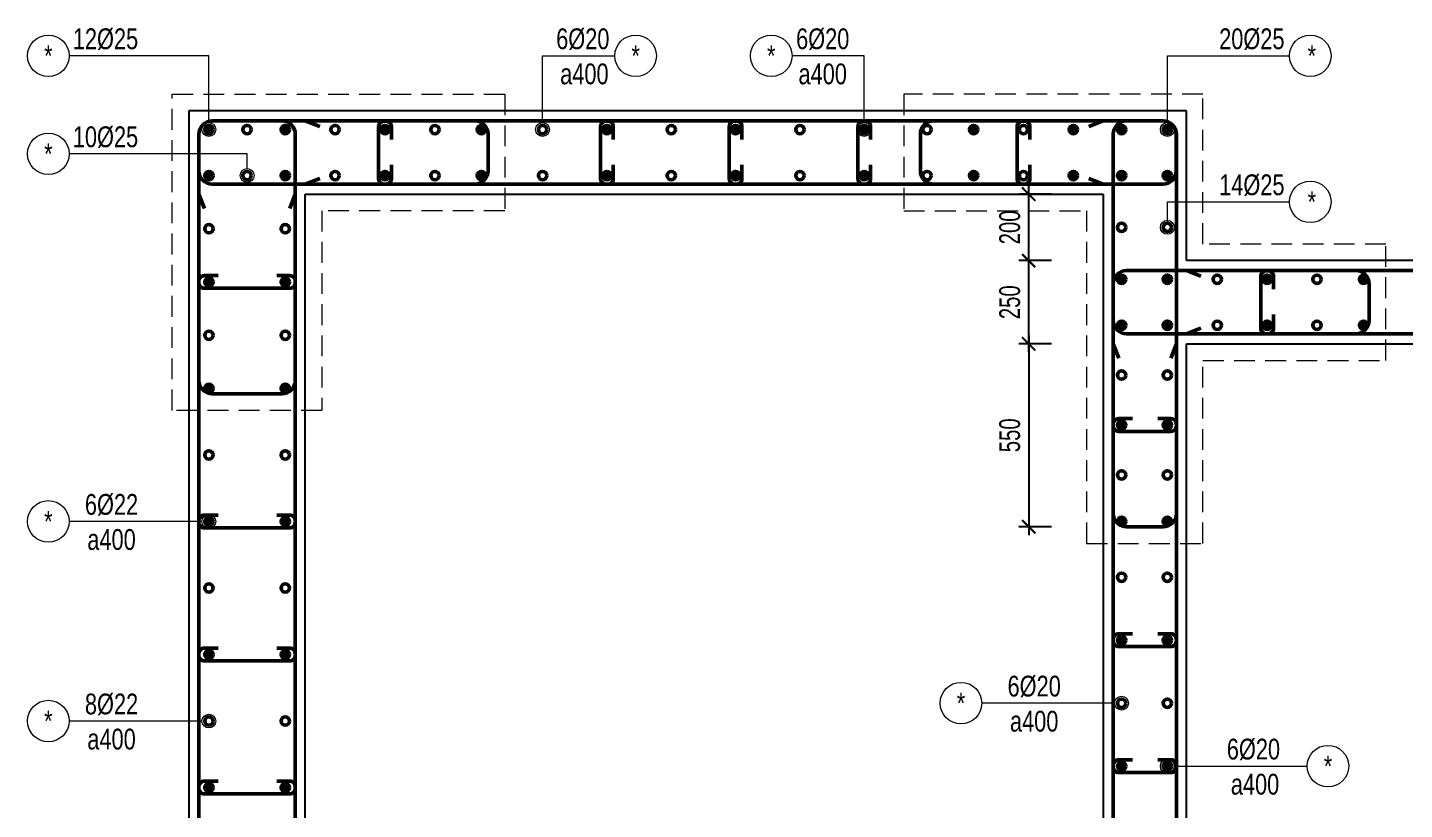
# Model space of a CAD drawing. Header units: millimetres. Extents: x -17374 to 181693, y -29783 to 15580.
# Drawn here: x 116130 to 120272, y 10278 to 12628 of the extents above; entities that cross this region are included whole.
import ezdxf
from ezdxf.enums import TextEntityAlignment as Align

# ---------------------------------------------------------------- set-up
doc = ezdxf.new("R2010")
doc.units = ezdxf.units.MM
doc.header["$LTSCALE"] = 250
doc.header["$MEASUREMENT"] = 0
doc.linetypes.add('HIDDEN', pattern=[0.375, 0.25, -0.125])
for name, color, linetype, lineweight in [('CDC.02.DIM', 1, 'Continuous', 18), ('CDC.03.BORDER', 3, 'Continuous', 25), ('CDC.04.HIDDEN', 8, 'HIDDEN', 15), ('CDC.05.STEEL', 4, 'Continuous', 50), ('CDC.06.TEXT', 2, 'Continuous', 18), ('CDC.11.NOTE', 8, 'Continuous', 18), ('CDC.14.STEELNUM', 9, 'Continuous', 18), ('STEEL_NODE', 6, 'Continuous', 50)]:
    doc.layers.add(name, color=color, linetype=linetype, lineweight=lineweight)
doc.styles.add('KC_SMTEXT', font='arial.ttf', dxfattribs={"width": 0.7})
doc.styles.add('KCS_SMTEXT', font='arial.ttf', dxfattribs={"width": 0.7})
doc.dimstyles.new('KCS_DIM25', dxfattribs={"dimscale": 25, "dimtxt": 2.5, "dimasz": 1.6, "dimexe": 1.2, "dimexo": 0, "dimgap": 1, "dimtad": 1, "dimdec": 0, "dimzin": 0, "dimdsep": 46, "dimtxsty": 'KCS_SMTEXT', "dimblk": 'ARCHTICK', "dimcen": 0, "dimdle": 1, "dimclrd": 1, "dimclre": 1, "dimclrt": 2, "dimadec": 0, "dimazin": 0, "dimtfac": 1, "dimtdec": 0, "dimtix": 1, "dimtmove": 2, "dimatfit": 3, "dimfxl": 1, "dimtolj": 1, "dimtzin": 0, "dimarcsym": 0})

# ---------------------------------------------------------------- blocks, each defined once
blk = doc.blocks.new('_ArchTick')
at = {"color": 0, "linetype": 'ByBlock', "const_width": 0.15}
blk.add_lwpolyline([(-0.5, -0.5), (0.5, 0.5)], dxfattribs=at)
blk = doc.blocks.new('*D533')
at = {"layer": 'CDC.02.DIM', "color": 1, "lineweight": -2, "transparency": 16777216}
for p, q in [((119209.7, 11927.3), (119111.5, 11927.3)), ((119141.5, 11652.3), (119141.5, 11952.3)), ((119209.7, 11677.3), (119111.5, 11677.3))]:
    blk.add_line(p, q, dxfattribs=at)
at = {"layer": 'Defpoints', "color": 0, "transparency": 16777216}
for p in [(119141.5, 11927.3), (119209.7, 11927.3), (119209.7, 11677.3)]:
    blk.add_point(p, dxfattribs=at)
at = {"layer": 'CDC.02.DIM', "color": 1, "lineweight": -2, "transparency": 16777216, "xscale": 40, "yscale": 40, "zscale": 40}
for p, rotation in [((119141.5, 11927.3), 90), ((119141.5, 11677.3), 270)]:
    blk.add_blockref('_ArchTick', p, dxfattribs=dict(at, rotation=rotation))
at = {"layer": 'CDC.02.DIM', "color": 2, "transparency": 16777216, "insert": (119084.6, 11802.3), "char_height": 62.5, "attachment_point": 5, "rotation": 90, "style": 'KCS_SMTEXT'}
blk.add_mtext('\\A1;250', dxfattribs=at)
blk = doc.blocks.new('*D544')
at = {"layer": 'CDC.02.DIM', "color": 1, "lineweight": -2, "transparency": 16777216}
for p, q in [((119141.5, 11702.3), (119141.5, 11102.3)), ((119209.7, 11677.3), (119111.5, 11677.3)), ((119209.7, 11127.3), (119111.5, 11127.3))]:
    blk.add_line(p, q, dxfattribs=at)
at = {"layer": 'Defpoints', "color": 0, "transparency": 16777216}
for p in [(119209.7, 11677.3), (119141.5, 11127.3), (119209.7, 11127.3)]:
    blk.add_point(p, dxfattribs=at)
at = {"layer": 'CDC.02.DIM', "color": 1, "lineweight": -2, "transparency": 16777216, "xscale": 40, "yscale": 40, "zscale": 40}
for p, rotation in [((119141.5, 11677.3), 90), ((119141.5, 11127.3), 270)]:
    blk.add_blockref('_ArchTick', p, dxfattribs=dict(at, rotation=rotation))
at = {"layer": 'CDC.02.DIM', "color": 2, "transparency": 16777216, "insert": (119084.6, 11402.3), "char_height": 62.5, "attachment_point": 5, "rotation": 90, "style": 'KCS_SMTEXT'}
blk.add_mtext('\\A1;550', dxfattribs=at)
blk = doc.blocks.new('*D529')
at = {"layer": 'CDC.02.DIM', "color": 1, "lineweight": -2, "transparency": 16777216}
for p, q in [((119141.5, 11902.3), (119141.5, 12152.3)), ((119209.7, 12127.3), (119111.5, 12127.3)), ((119209.7, 11927.3), (119111.5, 11927.3))]:
    blk.add_line(p, q, dxfattribs=at)
at = {"layer": 'Defpoints', "color": 0, "transparency": 16777216}
for p in [(119141.5, 12127.3), (119209.7, 12127.3), (119209.7, 11927.3)]:
    blk.add_point(p, dxfattribs=at)
at = {"layer": 'CDC.02.DIM', "color": 1, "lineweight": -2, "transparency": 16777216, "xscale": 40, "yscale": 40, "zscale": 40}
for p, rotation in [((119141.5, 12127.3), 90), ((119141.5, 11927.3), 270)]:
    blk.add_blockref('_ArchTick', p, dxfattribs=dict(at, rotation=rotation))
at = {"layer": 'CDC.02.DIM', "color": 2, "transparency": 16777216, "insert": (119084.6, 12027.3), "char_height": 62.5, "attachment_point": 5, "rotation": 90, "style": 'KCS_SMTEXT'}
blk.add_mtext('\\A1;200', dxfattribs=at)

msp = doc.modelspace()

# ---------------------------------------------------------------- hatches: boundary and pattern name
at = {"layer": 'STEEL_NODE'}
h = msp.add_hatch(color=1, dxfattribs=at)
h.dxf.hatch_style = 1
h.paths.add_polyline_path([(116688.31, 12321.4, 1), (116663.31, 12321.4, 1)])
h = msp.add_hatch(color=1, dxfattribs=at)
h.dxf.hatch_style = 1
h.paths.add_polyline_path([(116663.31, 12321.4, -1), (116688.31, 12321.4, -1)])
h = msp.add_hatch(color=1, dxfattribs=at)
h.dxf.hatch_style = 1
h.paths.add_polyline_path([(116892.91, 12321.4, -1), (116917.91, 12321.4, -1)])
h = msp.add_hatch(color=1, dxfattribs=at)
h.dxf.hatch_style = 1
h.paths.add_polyline_path([(116917.91, 12321.4, 1), (116892.91, 12321.4, 1)])
h = msp.add_hatch(color=1, dxfattribs=at)
h.dxf.hatch_style = 1
h.paths.add_polyline_path([(117192.91, 12321.4, -1), (117217.91, 12321.4, -1)])
h = msp.add_hatch(color=1, dxfattribs=at)
h.dxf.hatch_style = 1
h.paths.add_polyline_path([(117217.91, 12321.4, 1), (117192.91, 12321.4, 1)])
h = msp.add_hatch(color=1, dxfattribs=at)
h.dxf.hatch_style = 1
h.paths.add_polyline_path([(117482.91, 12321.4, -1), (117507.91, 12321.4, -1)])
h = msp.add_hatch(color=1, dxfattribs=at)
h.dxf.hatch_style = 1
h.paths.add_polyline_path([(117507.91, 12321.4, 1), (117482.91, 12321.4, 1)])
h = msp.add_hatch(color=1, dxfattribs=at)
h.dxf.hatch_style = 1
h.paths.add_polyline_path([(117860.38, 12321.4, 1), (117885.38, 12321.4, 1)])
h = msp.add_hatch(color=1, dxfattribs=at)
h.dxf.hatch_style = 1
h.paths.add_polyline_path([(118247.36, 12321.4, 1), (118272.36, 12321.4, 1)])
h = msp.add_hatch(color=1, dxfattribs=at)
h.dxf.hatch_style = 1
h.paths.add_polyline_path([(118634.35, 12321.4, 1), (118659.35, 12321.4, 1)])
h = msp.add_hatch(color=1, dxfattribs=at)
h.dxf.hatch_style = 1
h.paths.add_polyline_path([(118963.31, 12321.4, 1), (118988.31, 12321.4, 1)])
h = msp.add_hatch(color=1, dxfattribs=at)
h.dxf.hatch_style = 1
h.paths.add_polyline_path([(119263.31, 12321.4, 1), (119288.31, 12321.4, 1)])
h = msp.add_hatch(color=1, dxfattribs=at)
h.dxf.hatch_style = 1
h.paths.add_polyline_path([(119408.32, 12321.4, -1), (119433.32, 12321.4, -1)])
h = msp.add_hatch(color=1, dxfattribs=at)
h.dxf.hatch_style = 1
h.paths.add_polyline_path([(119571.03, 12321.4, 1), (119546.03, 12321.4, 1)])
h = msp.add_hatch(color=1, dxfattribs=at)
h.dxf.hatch_style = 1
h.paths.add_polyline_path([(116688.31, 12183.23, -1), (116663.31, 12183.23, -1)])
h = msp.add_hatch(color=1, dxfattribs=at)
h.dxf.hatch_style = 1
h.paths.add_polyline_path([(116892.91, 12183.23, 1), (116917.91, 12183.23, 1)])
h = msp.add_hatch(color=1, dxfattribs=at)
h.dxf.hatch_style = 1
h.paths.add_polyline_path([(117192.91, 12183.23, 1), (117217.91, 12183.23, 1)])
h = msp.add_hatch(color=1, dxfattribs=at)
h.dxf.hatch_style = 1
h.paths.add_polyline_path([(117482.91, 12183.23, 1), (117507.91, 12183.23, 1)])
h = msp.add_hatch(color=1, dxfattribs=at)
h.dxf.hatch_style = 1
h.paths.add_polyline_path([(117860.38, 12183.23, 1), (117885.38, 12183.23, 1)])
h = msp.add_hatch(color=1, dxfattribs=at)
h.dxf.hatch_style = 1
h.paths.add_polyline_path([(118247.36, 12183.23, 1), (118272.36, 12183.23, 1)])
h = msp.add_hatch(color=1, dxfattribs=at)
h.dxf.hatch_style = 1
h.paths.add_polyline_path([(118634.35, 12183.23, 1), (118659.35, 12183.23, 1)])
h = msp.add_hatch(color=1, dxfattribs=at)
h.dxf.hatch_style = 1
h.paths.add_polyline_path([(118963.31, 12183.23, 1), (118988.31, 12183.23, 1)])
h = msp.add_hatch(color=1, dxfattribs=at)
h.dxf.hatch_style = 1
h.paths.add_polyline_path([(119263.31, 12183.23, 1), (119288.31, 12183.23, 1)])
h = msp.add_hatch(color=1, dxfattribs=at)
h.dxf.hatch_style = 1
h.paths.add_polyline_path([(119433.32, 12183.23, -1), (119408.32, 12183.23, -1)])
h = msp.add_hatch(color=1, dxfattribs=at)
h.dxf.hatch_style = 1
h.paths.add_polyline_path([(119546.03, 12183.23, 1), (119571.03, 12183.23, 1)])
h = msp.add_hatch(color=1, dxfattribs=at)
h.dxf.hatch_style = 1
h.paths.add_polyline_path([(116688.31, 11863.23, -1), (116663.31, 11863.23, -1)])
h = msp.add_hatch(color=1, dxfattribs=at)
h.dxf.hatch_style = 1
h.paths.add_polyline_path([(116892.91, 11863.23, 1), (116917.91, 11863.23, 1)])
h = msp.add_hatch(color=1, dxfattribs=at)
h.dxf.hatch_style = 1
h.paths.add_polyline_path([(119408.32, 11871.4, -1), (119433.32, 11871.4, -1)])
h = msp.add_hatch(color=1, dxfattribs=at)
h.dxf.hatch_style = 1
h.paths.add_polyline_path([(119571.03, 11871.4, 1), (119546.03, 11871.4, 1)])
h = msp.add_hatch(color=1, dxfattribs=at)
h.dxf.hatch_style = 1
h.paths.add_polyline_path([(119846.03, 11871.4, -1), (119871.03, 11871.4, -1)])
h = msp.add_hatch(color=1, dxfattribs=at)
h.dxf.hatch_style = 1
h.paths.add_polyline_path([(120136.03, 11871.4, -1), (120161.03, 11871.4, -1)])
h = msp.add_hatch(color=1, dxfattribs=at)
h.dxf.hatch_style = 1
h.paths.add_polyline_path([(119433.32, 11733.23, -1), (119408.32, 11733.23, -1)])
h = msp.add_hatch(color=1, dxfattribs=at)
h.dxf.hatch_style = 1
h.paths.add_polyline_path([(119546.03, 11733.23, 1), (119571.03, 11733.23, 1)])
h = msp.add_hatch(color=1, dxfattribs=at)
h.dxf.hatch_style = 1
h.paths.add_polyline_path([(119871.03, 11733.23, -1), (119846.03, 11733.23, -1)])
h = msp.add_hatch(color=1, dxfattribs=at)
h.dxf.hatch_style = 1
h.paths.add_polyline_path([(120161.03, 11733.23, -1), (120136.03, 11733.23, -1)])
h = msp.add_hatch(color=1, dxfattribs=at)
h.dxf.hatch_style = 1
h.paths.add_polyline_path([(116688.31, 11543.23, -1), (116663.31, 11543.23, -1)])
h = msp.add_hatch(color=1, dxfattribs=at)
h.dxf.hatch_style = 1
h.paths.add_polyline_path([(116892.91, 11543.23, 1), (116917.91, 11543.23, 1)])
h = msp.add_hatch(color=1, dxfattribs=at)
h.dxf.hatch_style = 1
h.paths.add_polyline_path([(119433.32, 11433.23, 1), (119408.32, 11433.23, 1)])
h = msp.add_hatch(color=1, dxfattribs=at)
h.dxf.hatch_style = 1
h.paths.add_polyline_path([(119546.03, 11433.23, -1), (119571.03, 11433.23, -1)])
h = msp.add_hatch(color=1, dxfattribs=at)
h.dxf.hatch_style = 1
h.paths.add_polyline_path([(116688.31, 11143.23, -1), (116663.31, 11143.23, -1)])
h = msp.add_hatch(color=1, dxfattribs=at)
h.dxf.hatch_style = 1
h.paths.add_polyline_path([(116892.91, 11143.23, 1), (116917.91, 11143.23, 1)])
h = msp.add_hatch(color=1, dxfattribs=at)
h.dxf.hatch_style = 1
h.paths.add_polyline_path([(119433.32, 11143.23, 1), (119408.32, 11143.23, 1)])
h = msp.add_hatch(color=1, dxfattribs=at)
h.dxf.hatch_style = 1
h.paths.add_polyline_path([(119546.03, 11143.23, -1), (119571.03, 11143.23, -1)])
h = msp.add_hatch(color=1, dxfattribs=at)
h.dxf.hatch_style = 1
h.paths.add_polyline_path([(119433.32, 10786.37, 1), (119408.32, 10786.37, 1)])
h = msp.add_hatch(color=1, dxfattribs=at)
h.dxf.hatch_style = 1
h.paths.add_polyline_path([(119546.03, 10786.37, -1), (119571.03, 10786.37, -1)])
h = msp.add_hatch(color=1, dxfattribs=at)
h.dxf.hatch_style = 1
h.paths.add_polyline_path([(116688.31, 10743.23, -1), (116663.31, 10743.23, -1)])
h = msp.add_hatch(color=1, dxfattribs=at)
h.dxf.hatch_style = 1
h.paths.add_polyline_path([(116892.91, 10743.23, 1), (116917.91, 10743.23, 1)])
h = msp.add_hatch(color=1, dxfattribs=at)
h.dxf.hatch_style = 1
h.paths.add_polyline_path([(119433.32, 10407.63, 1), (119408.32, 10407.63, 1)])
h = msp.add_hatch(color=1, dxfattribs=at)
h.dxf.hatch_style = 1
h.paths.add_polyline_path([(119546.03, 10407.63, -1), (119571.03, 10407.63, -1)])
h = msp.add_hatch(color=1, dxfattribs=at)
h.dxf.hatch_style = 1
h.paths.add_polyline_path([(116688.31, 10343.23, -1), (116663.31, 10343.23, -1)])
h = msp.add_hatch(color=1, dxfattribs=at)
h.dxf.hatch_style = 1
h.paths.add_polyline_path([(116892.91, 10343.23, 1), (116917.91, 10343.23, 1)])

# ---------------------------------------------------------------- linework, layer by layer
at = {"layer": 'CDC.03.BORDER'}
for p, q in [((119615.61, 12377.31), (116615.61, 12377.31)), ((116615.61, 12377.31), (116615.61, 8977.31)), ((119615.61, 11927.31), (119615.61, 12377.31)), ((116965.61, 9327.31), (116965.61, 12127.31)), ((116965.61, 12127.31), (119365.61, 12127.31)), ((119365.61, 12127.31), (119365.61, 9327.31)), ((124525.61, 11927.31), (119615.61, 11927.31)), ((119615.61, 9327.31), (119615.61, 11677.31)), ((119615.61, 11677.31), (121815.61, 11677.31))]:
    msp.add_line(p, q, dxfattribs=at)
at = {"layer": 'CDC.04.HIDDEN'}
for points in [[(117565.61, 12427.31), (117565.61, 12077.31), (117015.61, 12077.31), (117015.61, 11477.31), (116565.61, 11477.31), (116565.61, 12427.31), (117565.61, 12427.31)], [(119665.61, 11627.31), (120215.61, 11627.31), (120215.61, 11977.31), (119665.61, 11977.31), (119665.61, 12427.31), (118765.61, 12427.31), (118765.61, 12077.31), (119315.61, 12077.31), (119315.61, 11077.31), (119665.61, 11077.31), (119665.61, 11627.31)]]:
    msp.add_lwpolyline(points, close=True, dxfattribs=at)
at = {"layer": 'CDC.05.STEEL'}
for points in [[(116895.61, 11527.31, 0.4142136), (116935.61, 11567.31), (116935.61, 12307.31, 0.4142136), (116895.61, 12347.31), (116685.61, 12347.31, 0.4142136), (116645.61, 12307.31), (116645.61, 11567.31, 0.4142136), (116685.61, 11527.31)], [(117515.61, 12307.31, 0.4142136), (117475.61, 12347.31), (116685.61, 12347.31, 0.4142136), (116645.61, 12307.31), (116645.61, 12197.31, 0.4142136), (116685.61, 12157.31), (117475.61, 12157.31, 0.4142136), (117515.61, 12197.31)], [(119585.25, 12307.31, 0.4142136), (119545.25, 12347.31), (118855.61, 12347.31, 0.4142136), (118815.61, 12307.31), (118815.61, 12197.31, 0.4142136), (118855.61, 12157.31), (119545.25, 12157.31, 0.4142136), (119585.25, 12197.31)], [(119545.61, 11127.31, 0.4142136), (119585.61, 11167.31), (119585.61, 12307.31, 0.4142136), (119545.61, 12347.31), (119435.61, 12347.31, 0.4142136), (119395.61, 12307.31), (119395.61, 11167.31, 0.4142136), (119435.61, 11127.31)], [(120165.61, 11857.31, 0.4142136), (120125.61, 11897.31), (119435.61, 11897.31, 0.4142136), (119395.61, 11857.31), (119395.61, 11747.31, 0.4142136), (119435.61, 11707.31), (120125.61, 11707.31, 0.4142136), (120165.61, 11747.31)]]:
    msp.add_lwpolyline(points, format="xyb", close=True, dxfattribs=at)
for points in [[(117008.96, 12330.54), (116965.61, 12347.31), (119365.61, 12347.31), (119322.27, 12330.54)], [(117008.96, 12174.09), (116965.61, 12157.31), (119365.61, 12157.31), (119322.27, 12174.09)], [(116662.39, 12083.97), (116645.61, 12127.31), (116645.61, 9327.31), (116662.38, 9370.66)], [(116918.84, 12083.97), (116935.61, 12127.31), (116935.61, 9327.31), (116918.84, 9370.66)], [(119658.96, 11880.54), (119615.61, 11897.31), (124455.94, 11897.31), (124412.6, 11880.54)], [(119658.96, 11724.09), (119615.61, 11707.31), (124455.94, 11707.31), (124412.6, 11724.09)], [(119412.39, 11633.97), (119395.62, 11677.31), (119395.61, 9327.31), (119412.39, 9370.66)], [(119568.84, 11633.97), (119585.61, 11677.31), (119585.61, 9327.31), (119568.84, 9370.66)]]:
    msp.add_lwpolyline(points, dxfattribs=at)
for points in [[(117224.49, 12291.12), (117224.49, 12330.49, 0.4142136), (117208.24, 12346.74), (117202.59, 12346.74, 0.4142136), (117186.34, 12330.49), (117186.34, 12173.57, 0.4142136), (117202.59, 12157.31), (117208.24, 12157.31, 0.4142136), (117224.49, 12173.57), (117224.49, 12215.36)], [(117891.96, 12291.12), (117891.96, 12330.49, 0.4142136), (117875.7, 12346.74), (117870.06, 12346.74, 0.4142136), (117853.8, 12330.49), (117853.8, 12173.57, 0.4142136), (117870.06, 12157.31), (117875.7, 12157.31, 0.4142136), (117891.96, 12173.57), (117891.96, 12215.36)], [(118278.94, 12291.12), (118278.94, 12330.49, 0.4142136), (118262.69, 12346.74), (118257.04, 12346.74, 0.4142136), (118240.79, 12330.49), (118240.79, 12173.57, 0.4142136), (118257.04, 12157.31), (118262.69, 12157.31, 0.4142136), (118278.94, 12173.57), (118278.94, 12215.36)], [(118665.93, 12291.12), (118665.93, 12330.49, 0.4142136), (118649.67, 12346.74), (118644.03, 12346.74, 0.4142136), (118627.77, 12330.49), (118627.77, 12173.57, 0.4142136), (118644.03, 12157.31), (118649.67, 12157.31, 0.4142136), (118665.93, 12173.57), (118665.93, 12215.36)], [(119144.89, 12291.12), (119144.89, 12330.49, 0.4142136), (119128.63, 12346.74), (119122.99, 12346.74, 0.4142136), (119106.74, 12330.49), (119106.74, 12173.57, 0.4142136), (119122.99, 12157.31), (119128.63, 12157.31, 0.4142136), (119144.89, 12173.57), (119144.89, 12215.36)], [(119877.61, 11841.12), (119877.61, 11880.49, 0.4142136), (119861.35, 11896.74), (119855.71, 11896.74, 0.4142136), (119839.46, 11880.49), (119839.46, 11723.57, 0.4142136), (119855.71, 11707.31), (119861.35, 11707.31, 0.4142136), (119877.61, 11723.57), (119877.61, 11765.36)], [(116879.99, 11882.4), (116919.36, 11882.4, -0.4142136), (116935.61, 11866.14), (116935.61, 11860.5, -0.4142136), (116919.36, 11844.24), (116661.87, 11844.24, -0.4142136), (116645.61, 11860.5), (116645.61, 11866.14, -0.4142136), (116661.87, 11882.4), (116703.66, 11882.4)], [(119529.99, 11452.3), (119569.36, 11452.3, -0.4142136), (119585.61, 11436.05), (119585.61, 11430.4, -0.4142136), (119569.36, 11414.15), (119411.87, 11414.15, -0.4142136), (119395.61, 11430.4), (119395.61, 11436.05, -0.4142136), (119411.87, 11452.3), (119453.66, 11452.3)], [(116879.99, 11162.4), (116919.36, 11162.4, -0.4142136), (116935.61, 11146.14), (116935.61, 11140.5, -0.4142136), (116919.36, 11124.24), (116661.87, 11124.24, -0.4142136), (116645.61, 11140.5), (116645.61, 11146.14, -0.4142136), (116661.87, 11162.4), (116703.66, 11162.4)], [(119529.99, 10805.45), (119569.36, 10805.45, -0.4142136), (119585.61, 10789.19), (119585.61, 10783.55, -0.4142136), (119569.36, 10767.29), (119411.87, 10767.29, -0.4142136), (119395.61, 10783.55), (119395.61, 10789.19, -0.4142136), (119411.87, 10805.45), (119453.66, 10805.45)], [(116879.99, 10762.4), (116919.36, 10762.4, -0.4142136), (116935.61, 10746.14), (116935.61, 10740.5, -0.4142136), (116919.36, 10724.24), (116661.87, 10724.24, -0.4142136), (116645.61, 10740.5), (116645.61, 10746.14, -0.4142136), (116661.87, 10762.4), (116703.66, 10762.4)], [(119529.99, 10426.7), (119569.36, 10426.7, -0.4142136), (119585.61, 10410.45), (119585.61, 10404.81, -0.4142136), (119569.36, 10388.55), (119411.87, 10388.55, -0.4142136), (119395.61, 10404.81), (119395.61, 10410.45, -0.4142136), (119411.87, 10426.7), (119453.66, 10426.7)], [(116879.99, 10362.4), (116919.36, 10362.4, -0.4142136), (116935.61, 10346.14), (116935.61, 10340.5, -0.4142136), (116919.36, 10324.24), (116661.87, 10324.24, -0.4142136), (116645.61, 10340.5), (116645.61, 10346.14, -0.4142136), (116661.87, 10362.4), (116703.66, 10362.4)]]:
    msp.add_lwpolyline(points, format="xyb", dxfattribs=at)
at = {"layer": 'CDC.11.NOTE', "color": 1}
for p, q in [((116654.98, 11143.32), (116255.26, 11143.32)), ((119399.99, 10597.1), (119000.27, 10597.1)), ((116654.98, 10543.32), (116255.26, 10543.32)), ((119579.37, 10407.73), (119979.08, 10407.73))]:
    msp.add_line(p, q, dxfattribs=at)
for points in [[(116675.81, 12342.23), (116675.81, 12543), (116255.26, 12543)], [(117679.39, 12342.23), (117679.39, 12543), (117896.68, 12543)], [(118646.85, 12342.23), (118646.85, 12543), (118429.56, 12543)], [(119558.53, 12342.23), (119558.53, 12543), (119925.79, 12543)], [(116790.61, 12204.06), (116790.61, 12248.41), (116255.26, 12248.41)], [(119558.53, 12048.15), (119558.53, 12104.05), (119925.79, 12104.05)]]:
    msp.add_lwpolyline(points, dxfattribs=at)
for centre in [(116675.81, 12321.4), (117679.39, 12321.4), (118646.85, 12321.4), (119558.53, 12321.4), (116790.61, 12183.23), (119558.53, 12027.31), (116675.81, 11143.23), (119420.82, 10597), (116675.81, 10543.23), (119558.53, 10407.63)]:
    msp.add_circle(centre, 20.83, dxfattribs=at)
at = {"layer": 'CDC.14.STEELNUM'}
for centre in [(116192.76, 12543), (117959.18, 12543), (118367.06, 12543), (119988.29, 12543), (116192.76, 12248.41), (119988.29, 12104.05), (116192.76, 11143.32), (118937.77, 10597.1), (116192.76, 10543.32), (120041.58, 10407.73)]:
    msp.add_circle(centre, 62.5, dxfattribs=at)
at = {"layer": 'STEEL_NODE', "color": 3}
for centre in [(116675.81, 12321.4), (116675.81, 12321.4), (116790.61, 12321.4), (116790.61, 12321.4), (116905.41, 12321.4), (116905.41, 12321.4), (117055.41, 12321.4), (117205.41, 12321.4), (117205.41, 12321.4), (117355.41, 12321.4), (117495.41, 12321.4), (117495.41, 12321.4), (117679.39, 12321.4), (117872.88, 12321.4), (118066.37, 12321.4), (118259.86, 12321.4), (118453.36, 12321.4), (118646.85, 12321.4), (118835.81, 12321.4), (118835.81, 12321.4), (118975.81, 12321.4), (119125.81, 12321.4), (119125.81, 12321.4), (119275.81, 12321.4), (119420.82, 12321.4), (119558.53, 12321.4), (116675.81, 12183.23), (116790.61, 12183.23), (116905.41, 12183.23), (117055.41, 12183.23), (117205.41, 12183.23), (117355.41, 12183.23), (117495.41, 12183.23), (117679.39, 12183.23), (117872.88, 12183.23), (118066.37, 12183.23), (118259.86, 12183.23), (118453.36, 12183.23), (118646.85, 12183.23), (118835.81, 12183.23), (118975.81, 12183.23), (119125.81, 12183.23), (119275.81, 12183.23), (119420.82, 12183.23), (119558.53, 12183.23), (116675.77, 12023.23), (116905.37, 12023.23), (119420.82, 12027.31), (119558.53, 12027.31), (116675.81, 11863.23), (116905.41, 11863.23), (119420.82, 11871.4), (119558.53, 11871.4), (119708.53, 11871.4), (119858.53, 11871.4), (120008.53, 11871.4), (120148.53, 11871.4), (119420.82, 11733.23), (119558.53, 11733.23), (119708.53, 11733.23), (119858.53, 11733.23), (120008.53, 11733.23), (120148.53, 11733.23), (116675.77, 11703.23), (116905.37, 11703.23), (116675.81, 11543.23), (116905.41, 11543.23), (119420.82, 11583.23), (119558.53, 11583.23), (119420.82, 11433.23), (119558.53, 11433.23), (116675.81, 11343.23), (116905.41, 11343.23), (119420.82, 11283.23), (119558.53, 11283.23), (116675.81, 11143.23), (116905.41, 11143.23), (119420.82, 11143.23), (119558.53, 11143.23), (119420.82, 10975.74), (119558.53, 10975.74), (116675.81, 10943.23), (116905.41, 10943.23), (119420.82, 10786.37), (119558.53, 10786.37), (116675.81, 10743.23), (116905.41, 10743.23), (119420.82, 10597), (119558.53, 10597), (116675.81, 10543.23), (116905.41, 10543.23), (119420.82, 10407.63), (119558.53, 10407.63), (116675.81, 10343.23), (116905.41, 10343.23)]:
    msp.add_circle(centre, 12.5, dxfattribs=at)

# ---------------------------------------------------------------- texts
at = {"layer": 'CDC.06.TEXT', "style": 'KC_SMTEXT', "width": 0.75}
for s, p in [('12%%C25', (116364.72, 12563)), ('6%%C20', (117800.33, 12563)), ('6%%C20', (118521.91, 12563)), ('20%%C25', (119812.61, 12563)), ('a400', (117805.1, 12457.5)), ('a400', (118521.91, 12457.5)), ('10%%C25', (116364.72, 12268.41)), ('14%%C25', (119812.61, 12124.05)), ('6%%C22', (116382.93, 11163.32)), ('a400', (116382.93, 11057.82)), ('6%%C20', (119157.94, 10617.1)), ('8%%C22', (116382.93, 10563.32)), ('a400', (119157.94, 10511.59)), ('a400', (116382.93, 10457.82)), ('6%%C20', (119817.42, 10427.73)), ('a400', (119822.18, 10322.22))]:
    msp.add_text(s, height=62.5, dxfattribs=at).set_placement(p, align=Align.CENTER)
at = {"layer": 'CDC.14.STEELNUM', "color": 2, "style": 'KC_SMTEXT', "width": 0.75}
for p in [(116192.76, 12543), (117959.44, 12543), (118367.06, 12543), (119993.19, 12543), (116192.76, 12248.41), (119993.19, 12104.05), (116192.76, 11143.32), (118937.77, 10597.1), (116192.76, 10543.32), (120041.84, 10407.73)]:
    msp.add_text('*', height=62.5, dxfattribs=at).set_placement(p, align=Align.MIDDLE_CENTER)

# ---------------------------------------------------------------- dimensions: what is measured, and where the dimension line sits
at = {"layer": 'CDC.02.DIM'}
for base, p1, p2, picture, middle in [((119141.47, 12127.31), (119209.66, 11927.31), (119209.66, 12127.31), '*D529', (119084.56, 12027.31)), ((119141.47, 11927.31), (119209.66, 11677.31), (119209.66, 11927.31), '*D533', (119084.56, 11802.31)), ((119141.47, 11127.31), (119209.66, 11677.31), (119209.66, 11127.31), '*D544', (119084.56, 11402.31))]:
    dim = msp.add_linear_dim(base=base, p1=p1, p2=p2, angle=90, dimstyle='KCS_DIM25', dxfattribs=at)
    dim.commit()
    dim.dimension.update_dxf_attribs({"geometry": picture, "text_midpoint": middle})

doc.saveas('drawing.dxf')
